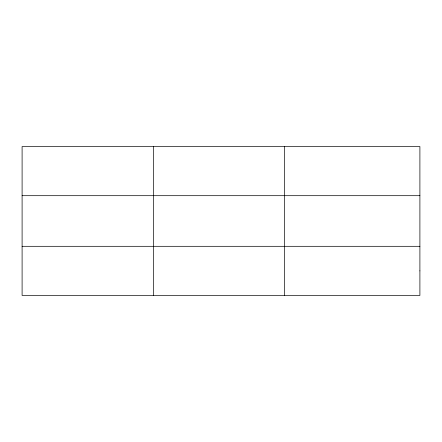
<?xml version="1.0" encoding="UTF-8"?>
<svg xmlns="http://www.w3.org/2000/svg" width="442" height="442" viewBox="0 0 442 442"><rect width="100%" height="100%" fill="white"/><g stroke="black" fill="none" stroke-linecap="round" stroke-linejoin="round"><path stroke-width="0.66" d="M153.374 295.433L153.374 146.567M284.648 295.433L284.648 146.567M22.1 195.69L419.9 195.69M22.1 246.31L419.9 246.31M419.9 270.869L419.9 295.433L22.1 295.433L22.1 146.567L419.9 146.567L419.9 270.869"/></g></svg>
